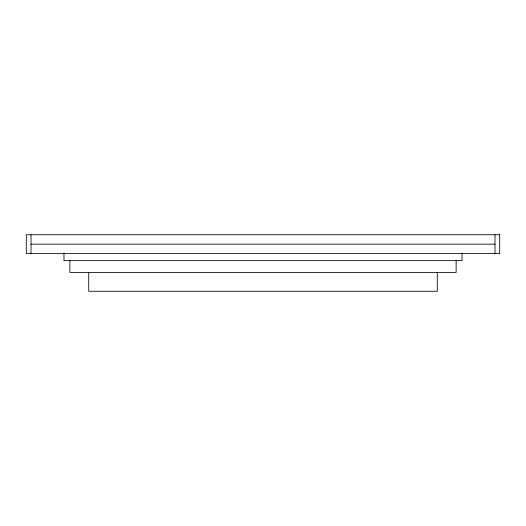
<?xml version="1.0" encoding="UTF-8"?>
<svg xmlns="http://www.w3.org/2000/svg" width="526" height="526" viewBox="0 0 526 526"><rect width="100%" height="100%" fill="white"/><g stroke="black" fill="none" stroke-linecap="round" stroke-linejoin="round"><path stroke-width="0.79" d="M31.008 244.156L494.992 244.156M494.992 234.734L494.992 253.578M462.019 253.578L462.019 260.646L63.981 260.646L63.981 253.578M456.127 260.646L456.127 272.422L69.873 272.422L69.873 260.646M437.284 272.422L437.284 291.266L88.716 291.266L88.716 272.422M31.008 234.734L31.008 253.578M499.7 234.734L26.3 234.734L26.3 253.578L499.7 253.578L499.7 234.734"/></g></svg>
